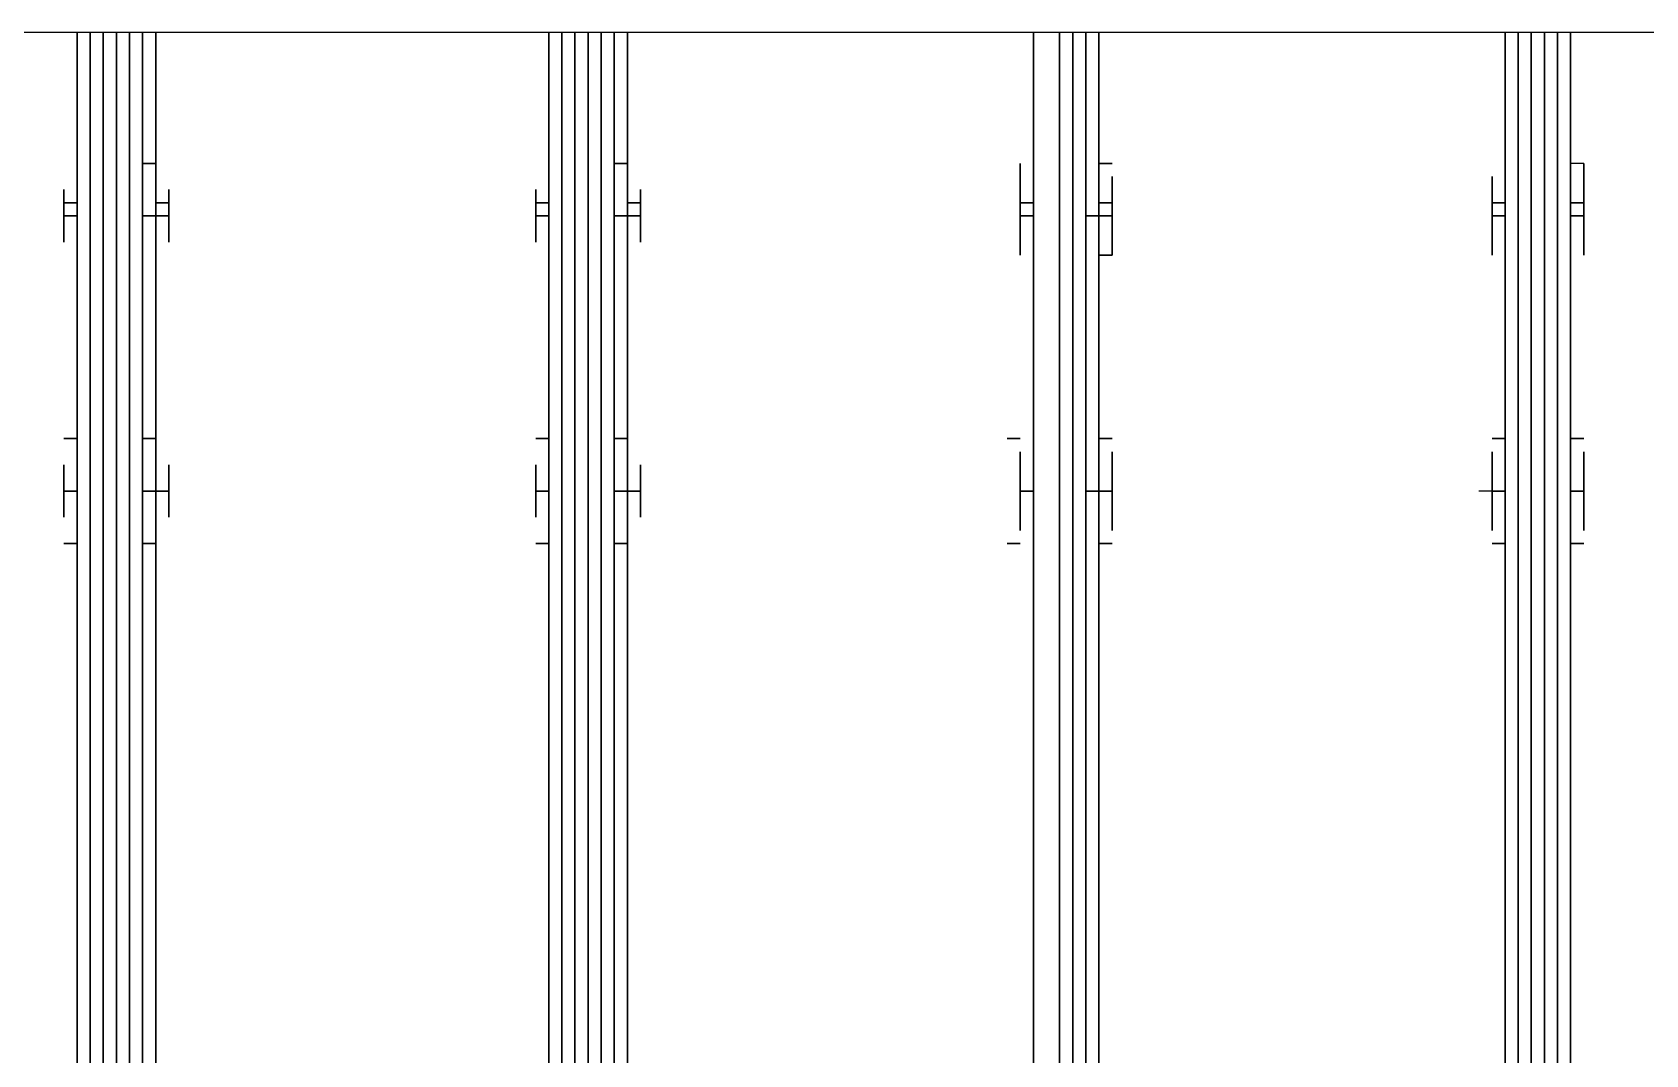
# Model space of a CAD drawing. Header units: metres. Extents: x 532643 to 533032, y 2675254 to 2675724.
# Drawn here: x 532842.912 to 532843.0823, y 2675438.0473 to 2675438.1552 of the extents above; entities that cross this region are included whole.
import ezdxf

# ---------------------------------------------------------------- set-up
doc = ezdxf.new("R2010")
doc.units = ezdxf.units.M
doc.header["$MEASUREMENT"] = 0
doc.layers.add('IDT', color=7, linetype='Continuous')

# ---------------------------------------------------------------- blocks, each defined once
blk = doc.blocks.new('IDT')
at = {"layer": 'IDT', "color": 0, "lineweight": 25}
for p, q in [((17.45827, 14.80284), (17.45827, 14.60366)), ((17.45827, 14.60366), (17.45827, 14.80284)), ((17.45965, 14.60366), (17.45965, 14.80284)), ((17.45965, 14.80284), (17.45965, 14.60366)), ((17.46103, 14.60366), (17.46103, 14.80284)), ((17.46103, 14.80284), (17.46103, 14.60366)), ((17.46103, 14.80284), (17.46103, 14.60366)), ((17.46103, 14.60366), (17.46103, 14.80284)), ((17.50944, 14.80284), (17.50944, 14.60366)), ((17.50944, 14.60366), (17.50944, 14.80284)), ((17.50944, 14.60366), (17.50944, 14.80284)), ((17.50944, 14.80284), (17.50944, 14.60366)), ((17.51083, 14.60366), (17.51083, 14.80284)), ((17.51083, 14.80284), (17.51083, 14.60366)), ((17.51083, 14.80284), (17.51083, 14.60366)), ((17.51083, 14.60366), (17.51083, 14.80284)), ((17.55924, 14.80284), (17.55924, 14.60366)), ((17.55924, 14.60366), (17.55924, 14.80284)), ((17.56062, 14.60366), (17.56062, 14.80284)), ((17.56062, 14.80284), (17.56062, 14.60366)), ((17.56062, 14.60366), (17.56062, 14.80284)), ((17.56062, 14.80284), (17.56062, 14.60366)), ((17.562, 14.80284), (17.562, 14.60366)), ((17.562, 14.60366), (17.562, 14.80284)), ((17.60903, 14.80284), (17.60903, 14.60366)), ((17.60903, 14.60366), (17.60903, 14.80284)), ((17.61041, 14.60366), (17.61041, 14.80284)), ((17.61041, 14.80284), (17.61041, 14.60366)), ((17.61041, 14.60366), (17.61041, 14.80284)), ((17.61041, 14.80284), (17.61041, 14.60366)), ((17.6118, 14.80284), (17.6118, 14.60366)), ((17.6118, 14.60366), (17.6118, 14.80284)), ((17.45688, 14.80145), (17.45688, 14.60366)), ((17.45688, 14.60366), (17.45688, 14.80145)), ((17.45688, 14.80145), (17.45688, 14.60366)), ((17.45688, 14.60366), (17.45688, 14.80145)), ((17.46242, 14.80145), (17.46242, 14.60366)), ((17.46242, 14.60366), (17.46242, 14.80145)), ((17.4638, 14.80145), (17.4638, 14.60366)), ((17.4638, 14.60366), (17.4638, 14.80145)), ((17.50668, 14.60366), (17.50668, 14.80145)), ((17.50668, 14.80145), (17.50668, 14.60366)), ((17.50806, 14.80145), (17.50806, 14.60366)), ((17.50806, 14.60366), (17.50806, 14.80145)), ((17.51359, 14.80145), (17.51359, 14.60366)), ((17.51359, 14.60366), (17.51359, 14.80145)), ((17.51359, 14.80145), (17.51359, 14.60366)), ((17.51359, 14.60366), (17.51359, 14.80145)), ((17.55647, 14.60366), (17.55647, 14.80145)), ((17.55647, 14.80145), (17.55647, 14.60366)), ((17.55785, 14.80145), (17.55785, 14.60366)), ((17.55785, 14.60366), (17.55785, 14.80145)), ((17.56339, 14.80145), (17.56339, 14.60366)), ((17.56339, 14.60366), (17.56339, 14.80145)), ((17.56477, 14.60366), (17.56477, 14.80145)), ((17.56477, 14.80145), (17.56477, 14.60366)), ((17.60626, 14.60366), (17.60626, 14.80145)), ((17.60626, 14.80145), (17.60626, 14.60366)), ((17.60765, 14.80145), (17.60765, 14.60366)), ((17.60765, 14.60366), (17.60765, 14.80145)), ((17.61318, 14.80145), (17.61318, 14.60366)), ((17.61318, 14.60366), (17.61318, 14.80145)), ((17.61456, 14.60366), (17.61456, 14.80145)), ((17.61456, 14.80145), (17.61456, 14.60366)), ((17.45688, 14.65761), (17.4555, 14.65761)), ((17.4555, 14.65761), (17.45688, 14.65761)), ((17.46518, 14.65761), (17.4638, 14.65761)), ((17.4638, 14.65761), (17.46518, 14.65761)), ((17.50668, 14.65761), (17.50529, 14.65761)), ((17.50529, 14.65761), (17.50668, 14.65761)), ((17.51636, 14.65761), (17.51498, 14.65761)), ((17.51498, 14.65761), (17.51636, 14.65761)), ((17.55785, 14.65761), (17.55647, 14.65761)), ((17.55647, 14.65761), (17.55785, 14.65761)), ((17.56615, 14.65761), (17.56477, 14.65761)), ((17.56477, 14.65761), (17.56615, 14.65761)), ((17.60765, 14.65761), (17.60626, 14.65761)), ((17.60626, 14.65761), (17.60765, 14.65761)), ((17.61595, 14.65761), (17.61456, 14.65761)), ((17.61456, 14.65761), (17.61595, 14.65761)), ((17.4555, 14.65622), (17.4555, 14.65484)), ((17.4555, 14.65207), (17.4555, 14.65622)), ((17.4555, 14.65622), (17.4555, 14.65484)), ((17.4555, 14.65207), (17.4555, 14.65622)), ((17.4638, 14.65207), (17.4638, 14.65622)), ((17.4638, 14.65622), (17.4638, 14.64793)), ((17.46518, 14.65484), (17.46518, 14.65622)), ((17.46518, 14.65622), (17.46518, 14.65484)), ((17.50529, 14.65484), (17.50529, 14.65622)), ((17.50529, 14.65622), (17.50529, 14.65484)), ((17.50668, 14.65207), (17.50668, 14.65622)), ((17.50668, 14.65622), (17.50668, 14.65207)), ((17.51498, 14.65484), (17.51498, 14.65622)), ((17.51498, 14.65622), (17.51498, 14.65207)), ((17.51498, 14.65484), (17.51498, 14.65622)), ((17.51498, 14.65622), (17.51498, 14.65207)), ((17.55647, 14.65484), (17.55647, 14.65622)), ((17.55647, 14.65622), (17.55647, 14.65484)), ((17.55647, 14.65207), (17.55647, 14.65622)), ((17.55647, 14.65622), (17.55647, 14.65207)), ((17.56477, 14.65622), (17.56477, 14.65484)), ((17.56477, 14.65484), (17.56477, 14.65622)), ((17.56477, 14.65622), (17.56477, 14.65207)), ((17.56477, 14.65207), (17.56477, 14.65622)), ((17.60626, 14.65484), (17.60626, 14.65622)), ((17.60626, 14.65622), (17.60626, 14.65484)), ((17.60626, 14.65207), (17.60626, 14.65622)), ((17.60626, 14.65622), (17.60626, 14.65207)), ((17.61456, 14.65622), (17.61456, 14.65484)), ((17.61456, 14.65484), (17.61456, 14.65622)), ((17.61456, 14.65622), (17.61456, 14.65207)), ((17.61456, 14.65207), (17.61456, 14.65622)), ((17.4555, 14.65484), (17.4555, 14.65207)), ((17.4555, 14.65484), (17.4555, 14.65207)), ((17.46518, 14.65207), (17.46518, 14.65484)), ((17.46518, 14.65484), (17.46518, 14.65207)), ((17.50529, 14.65484), (17.50529, 14.65207)), ((17.50529, 14.65207), (17.50529, 14.65484)), ((17.51498, 14.65207), (17.51498, 14.65484)), ((17.51498, 14.65207), (17.51498, 14.65484)), ((17.55509, 14.65207), (17.55509, 14.65484)), ((17.55509, 14.65484), (17.55509, 14.65207)), ((17.56615, 14.65207), (17.56615, 14.65484)), ((17.56615, 14.65484), (17.56615, 14.65207)), ((17.60488, 14.65207), (17.60488, 14.65484)), ((17.60488, 14.65484), (17.60488, 14.65207)), ((17.61595, 14.65207), (17.61595, 14.65484)), ((17.61595, 14.65484), (17.61595, 14.65207)), ((17.4555, 14.64793), (17.4555, 14.65207)), ((17.45688, 14.65207), (17.4555, 14.65207)), ((17.4555, 14.65207), (17.45688, 14.65207)), ((17.4555, 14.64793), (17.4555, 14.65207)), ((17.4555, 14.65207), (17.45688, 14.65207)), ((17.45688, 14.65207), (17.4555, 14.65207)), ((17.4555, 14.65207), (17.45688, 14.65207)), ((17.45688, 14.65207), (17.4555, 14.65207)), ((17.4555, 14.65207), (17.4555, 14.64931)), ((17.4555, 14.65207), (17.45688, 14.65207)), ((17.45688, 14.65207), (17.4555, 14.65207)), ((17.4555, 14.65207), (17.4555, 14.64931)), ((17.46518, 14.65207), (17.4638, 14.65207)), ((17.4638, 14.65207), (17.46518, 14.65207)), ((17.46518, 14.65207), (17.4638, 14.65207)), ((17.4638, 14.64793), (17.4638, 14.65207)), ((17.4638, 14.65207), (17.46518, 14.65207)), ((17.46518, 14.65207), (17.4638, 14.65207)), ((17.4638, 14.65207), (17.46518, 14.65207)), ((17.46518, 14.65207), (17.46518, 14.64931)), ((17.46518, 14.64931), (17.46518, 14.65207)), ((17.46518, 14.65207), (17.46657, 14.65207)), ((17.50668, 14.65207), (17.50529, 14.65207)), ((17.50529, 14.65207), (17.50668, 14.65207)), ((17.50529, 14.65207), (17.50668, 14.65207)), ((17.50668, 14.65207), (17.50529, 14.65207)), ((17.50529, 14.64931), (17.50529, 14.65207)), ((17.50529, 14.65207), (17.50529, 14.64931)), ((17.50806, 14.65207), (17.50668, 14.65207)), ((17.50668, 14.65207), (17.50806, 14.65207)), ((17.50668, 14.65207), (17.50668, 14.64793)), ((17.50668, 14.64793), (17.50668, 14.65207)), ((17.50668, 14.65207), (17.50806, 14.65207)), ((17.51498, 14.65207), (17.51359, 14.65207)), ((17.51359, 14.65207), (17.51498, 14.65207)), ((17.51498, 14.65207), (17.51359, 14.65207)), ((17.51359, 14.65207), (17.51498, 14.65207)), ((17.51498, 14.64931), (17.51498, 14.65207)), ((17.51498, 14.65207), (17.51498, 14.64793)), ((17.51498, 14.64931), (17.51498, 14.65207)), ((17.51498, 14.65207), (17.51498, 14.64793)), ((17.55647, 14.65207), (17.55509, 14.65207)), ((17.55509, 14.65207), (17.55509, 14.64931)), ((17.55509, 14.64931), (17.55509, 14.65207)), ((17.55509, 14.65207), (17.55647, 14.65207)), ((17.55647, 14.65207), (17.55509, 14.65207)), ((17.55509, 14.65207), (17.55647, 14.65207)), ((17.55647, 14.65207), (17.55647, 14.64793)), ((17.55647, 14.64793), (17.55647, 14.65207)), ((17.55647, 14.65207), (17.55785, 14.65207)), ((17.55785, 14.65207), (17.55647, 14.65207)), ((17.55647, 14.65207), (17.55785, 14.65207)), ((17.56477, 14.65207), (17.56615, 14.65207)), ((17.56615, 14.65207), (17.56477, 14.65207)), ((17.56477, 14.65207), (17.56477, 14.64793)), ((17.56477, 14.64793), (17.56477, 14.65207)), ((17.56477, 14.65207), (17.56615, 14.65207)), ((17.56615, 14.65207), (17.56477, 14.65207)), ((17.56477, 14.65207), (17.56615, 14.65207)), ((17.56615, 14.65207), (17.56615, 14.64931)), ((17.56615, 14.64931), (17.56615, 14.65207)), ((17.60626, 14.65207), (17.60488, 14.65207)), ((17.60488, 14.65207), (17.60488, 14.64931)), ((17.60488, 14.64931), (17.60488, 14.65207)), ((17.60488, 14.65207), (17.60626, 14.65207)), ((17.60626, 14.65207), (17.60488, 14.65207)), ((17.60488, 14.65207), (17.60626, 14.65207)), ((17.60626, 14.65207), (17.60626, 14.64793)), ((17.60626, 14.64793), (17.60626, 14.65207)), ((17.60626, 14.65207), (17.60765, 14.65207)), ((17.60765, 14.65207), (17.60626, 14.65207)), ((17.60626, 14.65207), (17.60765, 14.65207)), ((17.61456, 14.65207), (17.61595, 14.65207)), ((17.61595, 14.65207), (17.61456, 14.65207)), ((17.61456, 14.65207), (17.61456, 14.64793)), ((17.61456, 14.64793), (17.61456, 14.65207)), ((17.61456, 14.65207), (17.61595, 14.65207)), ((17.61595, 14.65207), (17.61456, 14.65207)), ((17.61456, 14.65207), (17.61595, 14.65207)), ((17.61595, 14.65207), (17.61595, 14.64931)), ((17.61595, 14.64931), (17.61595, 14.65207)), ((17.4555, 14.64931), (17.4555, 14.64793)), ((17.4555, 14.64931), (17.4555, 14.64793)), ((17.46518, 14.64931), (17.46518, 14.64793)), ((17.46518, 14.64793), (17.46518, 14.64931)), ((17.50529, 14.64931), (17.50529, 14.64793)), ((17.50529, 14.64793), (17.50529, 14.64931)), ((17.51498, 14.64793), (17.51498, 14.64931)), ((17.51498, 14.64793), (17.51498, 14.64931)), ((17.55647, 14.64793), (17.55647, 14.64931)), ((17.55647, 14.64931), (17.55647, 14.64793)), ((17.56477, 14.64793), (17.56477, 14.64931)), ((17.56477, 14.64931), (17.56477, 14.64793)), ((17.60626, 14.64793), (17.60626, 14.64931)), ((17.60626, 14.64931), (17.60626, 14.64793)), ((17.61456, 14.64793), (17.61456, 14.64931)), ((17.61456, 14.64931), (17.61456, 14.64793)), ((17.45688, 14.64654), (17.4555, 14.64654)), ((17.4555, 14.64654), (17.45688, 14.64654)), ((17.46518, 14.64654), (17.4638, 14.64654)), ((17.4638, 14.64654), (17.46518, 14.64654)), ((17.50668, 14.64654), (17.50529, 14.64654)), ((17.50529, 14.64654), (17.50668, 14.64654)), ((17.51636, 14.64654), (17.51498, 14.64654)), ((17.51498, 14.64654), (17.51636, 14.64654)), ((17.55785, 14.64654), (17.55647, 14.64654)), ((17.55647, 14.64654), (17.55785, 14.64654)), ((17.56615, 14.64654), (17.56477, 14.64654)), ((17.56477, 14.64654), (17.56615, 14.64654)), ((17.60765, 14.64654), (17.60626, 14.64654)), ((17.60626, 14.64654), (17.60765, 14.64654)), ((17.61595, 14.64654), (17.61456, 14.64654)), ((17.61456, 14.64654), (17.61595, 14.64654)), ((17.4555, 14.62303), (17.4555, 14.62718)), ((17.4555, 14.62718), (17.4555, 14.62579)), ((17.4555, 14.62303), (17.4555, 14.62718)), ((17.4555, 14.62718), (17.4555, 14.62579)), ((17.4638, 14.62303), (17.4638, 14.62718)), ((17.4638, 14.62718), (17.4638, 14.62303)), ((17.46518, 14.62579), (17.46518, 14.62718)), ((17.46518, 14.62718), (17.46518, 14.62579)), ((17.50529, 14.62579), (17.50529, 14.62718)), ((17.50529, 14.62718), (17.50529, 14.62579)), ((17.50668, 14.62718), (17.50529, 14.62718)), ((17.50529, 14.62718), (17.50668, 14.62718)), ((17.50668, 14.62303), (17.50668, 14.62718)), ((17.50668, 14.62718), (17.50668, 14.62303)), ((17.51498, 14.62718), (17.51498, 14.62579)), ((17.51498, 14.62579), (17.51498, 14.62718)), ((17.51498, 14.62718), (17.51498, 14.62303)), ((17.51498, 14.62303), (17.51498, 14.62718)), ((17.55647, 14.62718), (17.55647, 14.62303)), ((17.55647, 14.62303), (17.55647, 14.62718)), ((17.55647, 14.62718), (17.55647, 14.62579)), ((17.55647, 14.62579), (17.55647, 14.62718)), ((17.56477, 14.62303), (17.56477, 14.62718)), ((17.56477, 14.62718), (17.56477, 14.62579)), ((17.56477, 14.62579), (17.56477, 14.62718)), ((17.56477, 14.62718), (17.56477, 14.62303)), ((17.60626, 14.62718), (17.60626, 14.62303)), ((17.60626, 14.62303), (17.60626, 14.62718)), ((17.60626, 14.62718), (17.60626, 14.62579)), ((17.60626, 14.62579), (17.60626, 14.62718)), ((17.61456, 14.62303), (17.61456, 14.62718)), ((17.61456, 14.62718), (17.61456, 14.62579)), ((17.61456, 14.62579), (17.61456, 14.62718)), ((17.61456, 14.62718), (17.61456, 14.62303)), ((17.4555, 14.62579), (17.4555, 14.62303)), ((17.4555, 14.62579), (17.4555, 14.62303)), ((17.46518, 14.62303), (17.46518, 14.62579)), ((17.46518, 14.62579), (17.46518, 14.62303)), ((17.50529, 14.62579), (17.50529, 14.62303)), ((17.50529, 14.62303), (17.50529, 14.62579)), ((17.51498, 14.62303), (17.51498, 14.62579)), ((17.51498, 14.62579), (17.51498, 14.62165)), ((17.55509, 14.62303), (17.55509, 14.62579)), ((17.55509, 14.62579), (17.55509, 14.62303)), ((17.56615, 14.62303), (17.56615, 14.62579)), ((17.56615, 14.62579), (17.56615, 14.62303)), ((17.60488, 14.62303), (17.60488, 14.62579)), ((17.60488, 14.62579), (17.60488, 14.62303)), ((17.61595, 14.62303), (17.61595, 14.62579)), ((17.61595, 14.62579), (17.61595, 14.62303)), ((17.4555, 14.62165), (17.4555, 14.62303)), ((17.4555, 14.62303), (17.45688, 14.62303)), ((17.45688, 14.62303), (17.4555, 14.62303)), ((17.4555, 14.62303), (17.45688, 14.62303)), ((17.45688, 14.62303), (17.4555, 14.62303)), ((17.4555, 14.62303), (17.4555, 14.62165)), ((17.4555, 14.62303), (17.4555, 14.62165)), ((17.4555, 14.62026), (17.4555, 14.62303)), ((17.4638, 14.62303), (17.4638, 14.62165)), ((17.4638, 14.62165), (17.4638, 14.62303)), ((17.4638, 14.62303), (17.46518, 14.62303)), ((17.46518, 14.62303), (17.4638, 14.62303)), ((17.46518, 14.62165), (17.46518, 14.62303)), ((17.46518, 14.62303), (17.46518, 14.62165)), ((17.50668, 14.62303), (17.50529, 14.62303)), ((17.50529, 14.62303), (17.50529, 14.62165)), ((17.50529, 14.62165), (17.50529, 14.62303)), ((17.50529, 14.62303), (17.50668, 14.62303)), ((17.50668, 14.62165), (17.50668, 14.62303)), ((17.50668, 14.62303), (17.50668, 14.62165)), ((17.50668, 14.62303), (17.50806, 14.62303)), ((17.50806, 14.62303), (17.50668, 14.62303)), ((17.51498, 14.62303), (17.51359, 14.62303)), ((17.51359, 14.62303), (17.51498, 14.62303)), ((17.51498, 14.62165), (17.51498, 14.62303)), ((17.51498, 14.62303), (17.51498, 14.62165)), ((17.51498, 14.62165), (17.51498, 14.62303)), ((17.55509, 14.62303), (17.55647, 14.62303)), ((17.55647, 14.62303), (17.55509, 14.62303)), ((17.55509, 14.62165), (17.55509, 14.62303)), ((17.55509, 14.62303), (17.55509, 14.62165)), ((17.55647, 14.62303), (17.55647, 14.62165)), ((17.55647, 14.62165), (17.55647, 14.62303)), ((17.55647, 14.62303), (17.55785, 14.62303)), ((17.55785, 14.62303), (17.55647, 14.62303)), ((17.56477, 14.62303), (17.56477, 14.6175)), ((17.56477, 14.6175), (17.56477, 14.62303)), ((17.56477, 14.62303), (17.56615, 14.62303)), ((17.56615, 14.62303), (17.56477, 14.62303)), ((17.56615, 14.62165), (17.56615, 14.62303)), ((17.56615, 14.62303), (17.56615, 14.62165)), ((17.60488, 14.62303), (17.60626, 14.62303)), ((17.60626, 14.62303), (17.60488, 14.62303)), ((17.60488, 14.62165), (17.60488, 14.62303)), ((17.60488, 14.62303), (17.60488, 14.62165)), ((17.60626, 14.62303), (17.60626, 14.62165)), ((17.60626, 14.62165), (17.60626, 14.62303)), ((17.60626, 14.62303), (17.60765, 14.62303)), ((17.60765, 14.62303), (17.60626, 14.62303)), ((17.61456, 14.62303), (17.61456, 14.6175)), ((17.61456, 14.6175), (17.61456, 14.62303)), ((17.61456, 14.62303), (17.61595, 14.62303)), ((17.61595, 14.62303), (17.61456, 14.62303)), ((17.61595, 14.62165), (17.61595, 14.62303)), ((17.61595, 14.62303), (17.61595, 14.62165)), ((17.45688, 14.62165), (17.4555, 14.62165)), ((17.4555, 14.62165), (17.4555, 14.6175)), ((17.4555, 14.6175), (17.4555, 14.62165)), ((17.4555, 14.62165), (17.45688, 14.62165)), ((17.4555, 14.62165), (17.4555, 14.62026)), ((17.4638, 14.6175), (17.4638, 14.62165)), ((17.4638, 14.62165), (17.4638, 14.6175)), ((17.4638, 14.62165), (17.46518, 14.62165)), ((17.46518, 14.62165), (17.4638, 14.62165)), ((17.46518, 14.62026), (17.46518, 14.62165)), ((17.46518, 14.62165), (17.46518, 14.62026)), ((17.50529, 14.62165), (17.50668, 14.62165)), ((17.50529, 14.62026), (17.50529, 14.62165)), ((17.50529, 14.62165), (17.50529, 14.62026)), ((17.50668, 14.62165), (17.50529, 14.62165)), ((17.50668, 14.6175), (17.50668, 14.62165)), ((17.50668, 14.62165), (17.50668, 14.6175)), ((17.51359, 14.62165), (17.51498, 14.62165)), ((17.51498, 14.62165), (17.51359, 14.62165)), ((17.51498, 14.62165), (17.51498, 14.6175)), ((17.51498, 14.6175), (17.51498, 14.62165)), ((17.51498, 14.62026), (17.51498, 14.62165)), ((17.51498, 14.62165), (17.51498, 14.62026)), ((17.55647, 14.62165), (17.55509, 14.62165)), ((17.55509, 14.62165), (17.55647, 14.62165)), ((17.55509, 14.62026), (17.55509, 14.62165)), ((17.55509, 14.62165), (17.55509, 14.62026)), ((17.55647, 14.62165), (17.55647, 14.6175)), ((17.55647, 14.6175), (17.55647, 14.62165)), ((17.56477, 14.62165), (17.56615, 14.62165)), ((17.56615, 14.62165), (17.56477, 14.62165)), ((17.56615, 14.62026), (17.56615, 14.62165)), ((17.56615, 14.62165), (17.56615, 14.62026)), ((17.60626, 14.62165), (17.60488, 14.62165)), ((17.60488, 14.62165), (17.60626, 14.62165)), ((17.60488, 14.62026), (17.60488, 14.62165)), ((17.60488, 14.62165), (17.60488, 14.62026)), ((17.60626, 14.62165), (17.60626, 14.6175)), ((17.60626, 14.6175), (17.60626, 14.62165)), ((17.61456, 14.62165), (17.61595, 14.62165)), ((17.61595, 14.62165), (17.61456, 14.62165)), ((17.61595, 14.62026), (17.61595, 14.62165)), ((17.61595, 14.62165), (17.61595, 14.62026)), ((17.4555, 14.62026), (17.4555, 14.61888)), ((17.4555, 14.61888), (17.4555, 14.62026)), ((17.46518, 14.62026), (17.46518, 14.61888)), ((17.46518, 14.61888), (17.46518, 14.62026)), ((17.50529, 14.62026), (17.50529, 14.61888)), ((17.50529, 14.61888), (17.50529, 14.62026)), ((17.51498, 14.62026), (17.51498, 14.61888)), ((17.51498, 14.61888), (17.51498, 14.62026)), ((17.55647, 14.61888), (17.55647, 14.62026)), ((17.55647, 14.62026), (17.55647, 14.61888)), ((17.56477, 14.62026), (17.56477, 14.61888)), ((17.56477, 14.61888), (17.56477, 14.62026)), ((17.60626, 14.61888), (17.60626, 14.62026)), ((17.60626, 14.62026), (17.60626, 14.61888)), ((17.61456, 14.62026), (17.61456, 14.61888)), ((17.61456, 14.61888), (17.61456, 14.62026)), ((17.4555, 14.6175), (17.45688, 14.6175)), ((17.50668, 14.6175), (17.50529, 14.6175)), ((17.50529, 14.6175), (17.50668, 14.6175)), ((17.55785, 14.6175), (17.55647, 14.6175)), ((17.55647, 14.6175), (17.55785, 14.6175)), ((17.60765, 14.6175), (17.60626, 14.6175)), ((17.60626, 14.6175), (17.60765, 14.6175)), ((17.78054, 14.60366), (17.3158, 14.60366))]:
    blk.add_line(p, q, dxfattribs=at)

msp = doc.modelspace()

# ---------------------------------------------------------------- block references
at = {"layer": 'IDT', "color": 8, "rotation": 180}
msp.add_blockref('IDT', (532860.53128, 2675452.75885), dxfattribs=at)

doc.saveas('drawing.dxf')
